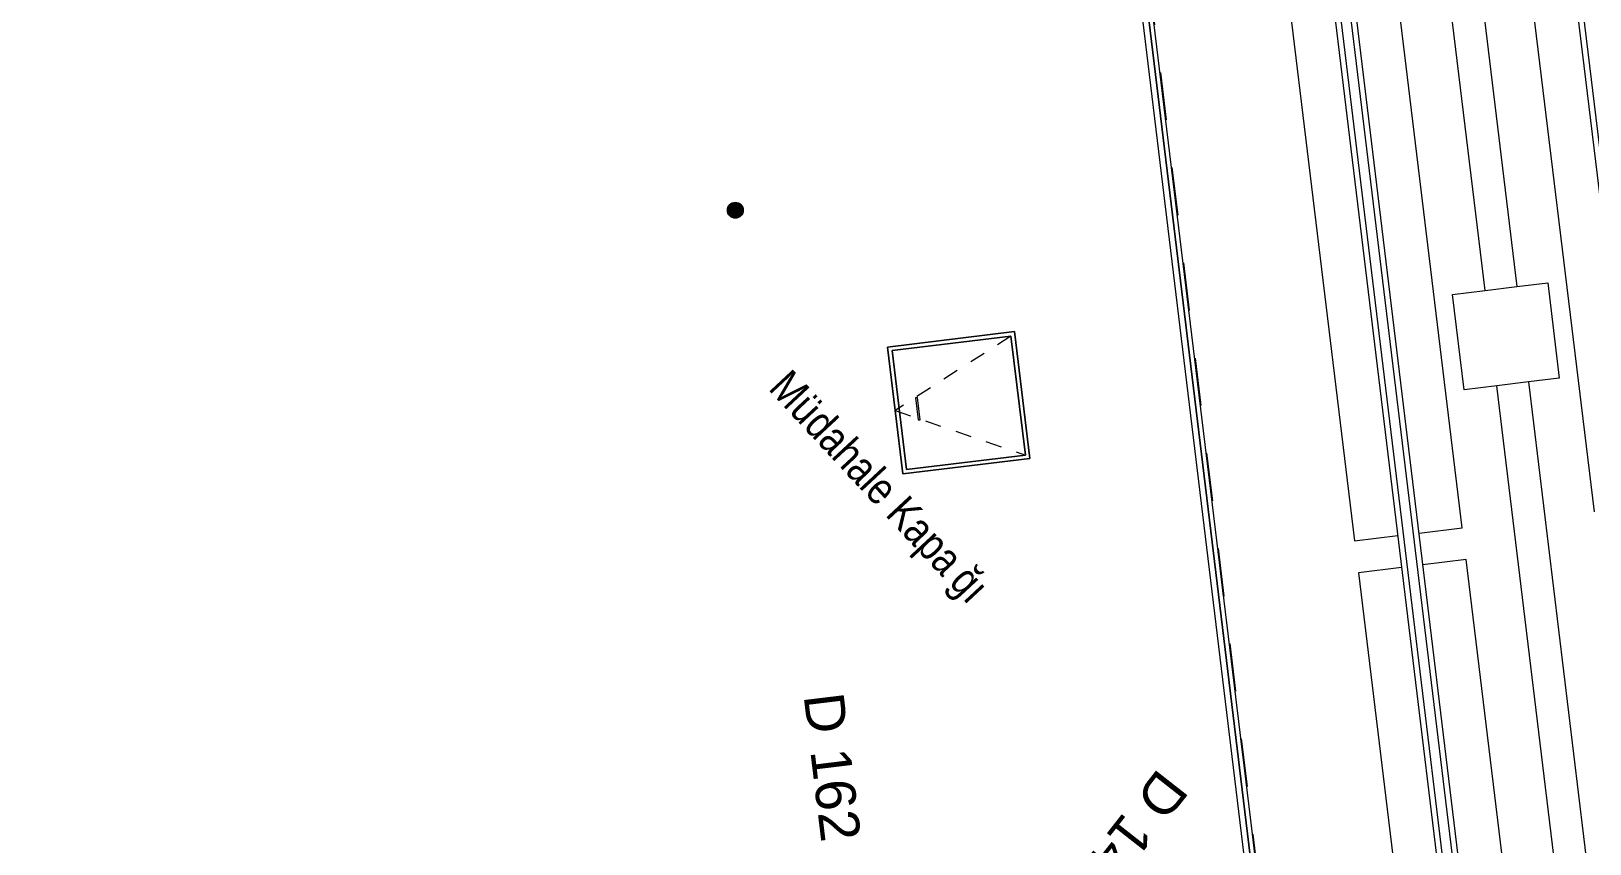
# Model space of a CAD drawing. Header units: metres. Extents: x 400403 to 400526, y 4543947 to 4544120.
# Drawn here: x 400476.71 to 400486.47, y 4543979.78 to 4543984.86 of the extents above; entities that cross this region are included whole.
import ezdxf

# ---------------------------------------------------------------- set-up
doc = ezdxf.new("R2010")
doc.units = ezdxf.units.M
doc.linetypes.add('Dash', pattern=[0.6, 0.3, -0.3])
doc.linetypes.add('Dot 1mm', pattern=[0.1, 0, -0.1])
for name, color, linetype, lineweight, true_color in [('A-----NPP', 7, 'Continuous', 15, 0x00a000), ('A-FLOROVM', 7, 'Dot 1mm', 5, 0x404040), ('A_AREA', 4, 'Dash', 60, 0x00ffff), ('A_RC', 7, 'Continuous', 15, 0x007f00)]:
    doc.layers.add(name, color=color, linetype=linetype, lineweight=lineweight, true_color=true_color)
for name, color, linetype, lineweight in [('A_HANDRAIL', 7, 'Continuous', 5), ('A_SECTION_LINE', 7, 'Continuous', 5), ('A_TEXT_40', 7, 'Continuous', 5), ('G-PLANOTM', 7, 'Continuous', 13)]:
    doc.layers.add(name, color=color, linetype=linetype, lineweight=lineweight)
doc.styles.add('Arial Narrow_1', font='Arial Narrow.ttf', dxfattribs={"height": 0.2})
doc.styles.add('Arial_1', font='Arial.ttf', dxfattribs={"height": 0.25})

# ---------------------------------------------------------------- blocks, each defined once
blk = doc.blocks.new('KMM-RAİL - KMM-RAİL-1825015-PERON KAT _1_10 _-3_21_ KOTU TUĞLA DUVAR PLANI - 2_2')
at = {"layer": 'A-----NPP', "color": 8, "lineweight": 5, "true_color": 0x7f7f7f}
for p, q in [((84.7968, 0.8223), (0, 0.8223)), ((84.7486, 0.7872), (0, 0.7872)), ((0, 0.7233), (84.6606, 0.7233)), ((0, 0.6883), (84.6124, 0.6883)), ((82.7177, -0.6883), (0, -0.6883)), ((82.6695, -0.7233), (0, -0.7233))]:
    blk.add_line(p, q, dxfattribs=at)
blk = doc.blocks.new('KMM FLOOR BASED OPEN COVER1 - KMM FLOOR BASED OPEN COVER 800x800-2934407-PERON KAT _1_10 _-3_21_ KOTU TUĞLA DUVAR PLANI - 2_2')
at = {"layer": 'G-PLANOTM'}
for p, q in [((0.4, 0.4), (-0.4, 0.4)), ((-0.4, 0.4), (-0.4, -0.4)), ((0.4, -0.4), (0.4, 0.4)), ((0.375, 0.375), (-0.375, 0.375)), ((-0.375, 0.375), (-0.375, -0.375)), ((-0.375, -0.375), (-0.375, 0.375)), ((-0.375, 0.375), (0.375, 0.375)), ((0.375, -0.375), (0.375, 0.375)), ((0.375, 0.375), (0.375, -0.375)), ((0.0757, -0.2526), (-0.0643, -0.2526)), ((-0.0643, -0.2526), (-0.0643, -0.265)), ((-0.0643, -0.265), (0.0757, -0.265)), ((0.0757, -0.265), (0.0757, -0.2526)), ((-0.375, -0.375), (0.375, -0.375)), ((0.375, -0.375), (-0.375, -0.375)), ((-0.4, -0.4), (0.4, -0.4))]:
    blk.add_line(p, q, dxfattribs=at)
blk = doc.blocks.new('Top Rail Type - Top Rail_Internal_-2423692-PERON KAT _1_10 _-3_21_ KOTU TUĞLA DUVAR PLANI - 2_2')
at = {"layer": 'A_HANDRAIL', "color": 9, "lineweight": 5, "true_color": 0xc0c0c0}
for p, q in [((131.4751, -5.9385), (146.0779, -16.5481)), ((146.1014, -16.5157), (131.531, -5.9297))]:
    blk.add_line(p, q, dxfattribs=at)
blk = doc.blocks.new('Top Rail Type - Top Rail_Internal_-V11-PERON KAT _1_10 _-3_21_ KOTU TUĞLA DUVAR PLANI - 2_2')
at = {"layer": 'A_HANDRAIL', "color": 9, "lineweight": 5, "true_color": 0xc0c0c0}
for p, q in [((131.4751, -5.9385), (146.0779, -16.5481)), ((131.531, -5.9297), (146.1014, -16.5157))]:
    blk.add_line(p, q, dxfattribs=at)
blk = doc.blocks.new('M09-PRT-S24-ZZ-M3-ARC-01_rvt-1-PERON KAT _1_10 _-3_21_ KOTU TUĞLA DUVAR PLANI - 2_2')
at = {"layer": 'A_AREA', "lineweight": 25}
blk.add_line((131.5729, -5.9231), (146.2162, -16.562), dxfattribs=at)
at = {"layer": 'A_RC'}
for p, q in [((139.2977, -9.2415), (125.8897, 0.5)), ((126.2299, 0.5), (139.4153, -9.0797)), ((131.229, -2.7495), (140.7754, -9.6854)), ((140.2872, -10.3574), (130.7408, -3.4215)), ((130.3411, -3.9716), (139.8875, -10.9075)), ((146.2162, -16.562), (131.5729, -5.9231)), ((139.4153, -9.0797), (139.5294, -8.9226)), ((139.5294, -8.9226), (140.0148, -9.2753)), ((139.2977, -9.2415), (139.4153, -9.0797)), ((139.1767, -9.408), (139.2977, -9.2415)), ((140.0148, -9.2753), (139.9007, -9.4324)), ((139.6621, -9.7607), (139.1767, -9.408)), ((139.9007, -9.4324), (139.7831, -9.5942)), ((139.9007, -9.4324), (147.4245, -14.8988)), ((139.7831, -9.5942), (139.6621, -9.7607)), ((147.307, -15.0606), (139.7831, -9.5942)), ((140.1267, -10.5783), (140.2872, -10.3574)), ((140.449, -10.4749), (140.2885, -10.6959)), ((149.9954, -17.4108), (140.449, -10.4749)), ((139.8875, -10.9075), (140.0481, -10.6865)), ((140.2099, -10.804), (140.0494, -11.025)), ((140.0494, -11.025), (149.5958, -17.9609)), ((137.0092, -12.2213), (137.4794, -11.574)), ((137.4794, -11.574), (138.1266, -12.0443)), ((138.1266, -12.0443), (137.6564, -12.6915)), ((137.6564, -12.6915), (137.0092, -12.2213))]:
    blk.add_line(p, q, dxfattribs=at)
at = {"lineweight": 15}
for name, p, rotation in [('KMM-RAİL - KMM-RAİL-1825015-PERON KAT _1_10 _-3_21_ KOTU TUĞLA DUVAR PLANI - 2_2', (151.731, -18.1584), 144.0000000000003), ('KMM FLOOR BASED OPEN COVER1 - KMM FLOOR BASED OPEN COVER 800x800-2934407-PERON KAT _1_10 _-3_21_ KOTU TUĞLA DUVAR PLANI - 2_2', (137.5679, -12.1328), 323.9999999999999)]:
    blk.add_blockref(name, p, dxfattribs=dict(at, rotation=rotation))
for name in ['Top Rail Type - Top Rail_Internal_-2423692-PERON KAT _1_10 _-3_21_ KOTU TUĞLA DUVAR PLANI - 2_2', 'Top Rail Type - Top Rail_Internal_-V11-PERON KAT _1_10 _-3_21_ KOTU TUĞLA DUVAR PLANI - 2_2']:
    blk.add_blockref(name, (0, 0), dxfattribs=at)

msp = doc.modelspace()

# ---------------------------------------------------------------- hatches: boundary and pattern name
at = {"layer": 'A_TEXT_40'}
h = msp.add_hatch(color=256, dxfattribs=at)
edge = h.paths.add_edge_path(flags=0)
edge.add_arc((400481.11947, 4543983.74483), 0.05, -47.076006, 312.923994)

# ---------------------------------------------------------------- linework, layer by layer
at = {"layer": 'A-FLOROVM'}
for p, q in [((400482.84475, 4543982.95764), (400482.12061, 4543982.49195)), ((400482.12061, 4543982.49195), (400482.93517, 4543982.21311))]:
    msp.add_line(p, q, dxfattribs=at)
at = {"layer": 'A_TEXT_40'}
msp.add_circle((400481.11947, 4543983.74483), 0.05, dxfattribs=at)

# ---------------------------------------------------------------- block references
at = {"lineweight": 5, "rotation": 312.9239939576965}
msp.add_blockref('M09-PRT-S24-ZZ-M3-ARC-01_rvt-1-PERON KAT _1_10 _-3_21_ KOTU TUĞLA DUVAR PLANI - 2_2', (400397.71446, 4544091.53809), dxfattribs=at)

# ---------------------------------------------------------------- texts
at = {"layer": 'A_SECTION_LINE', "char_height": 0.25, "width": 1.1223625, "attachment_point": 1, "style": 'Arial_1'}
for s, insert, rotation in [('D 162', (400481.79451, 4543980.73936), 276.923994), ('D 145', (400483.96649, 4543980.10803), 231.923994)]:
    msp.add_mtext(s, dxfattribs=dict(at, insert=insert, rotation=rotation))
at = {"layer": 'G-PLANOTM', "lineweight": 5, "char_height": 0.2, "attachment_point": 1, "rotation": 312.923994, "style": 'Arial Narrow_1'}
for s, insert, width in [('\\fArial Narrow|b0|i0|c162|p34|;M', (400481.46647, 4543982.76206), 0.2324894), ('\\fArial Narrow|b0|i0|c162|p34|;ü', (400481.59711, 4543982.6216), 0.1603375), ('dahale Kapa', (400481.6872, 4543982.52472), 1.6194087), ('ğı', (400482.59716, 4543981.54632), 0.2405062)]:
    msp.add_mtext(s, dxfattribs=dict(at, insert=insert, width=width))

doc.saveas('drawing.dxf')
